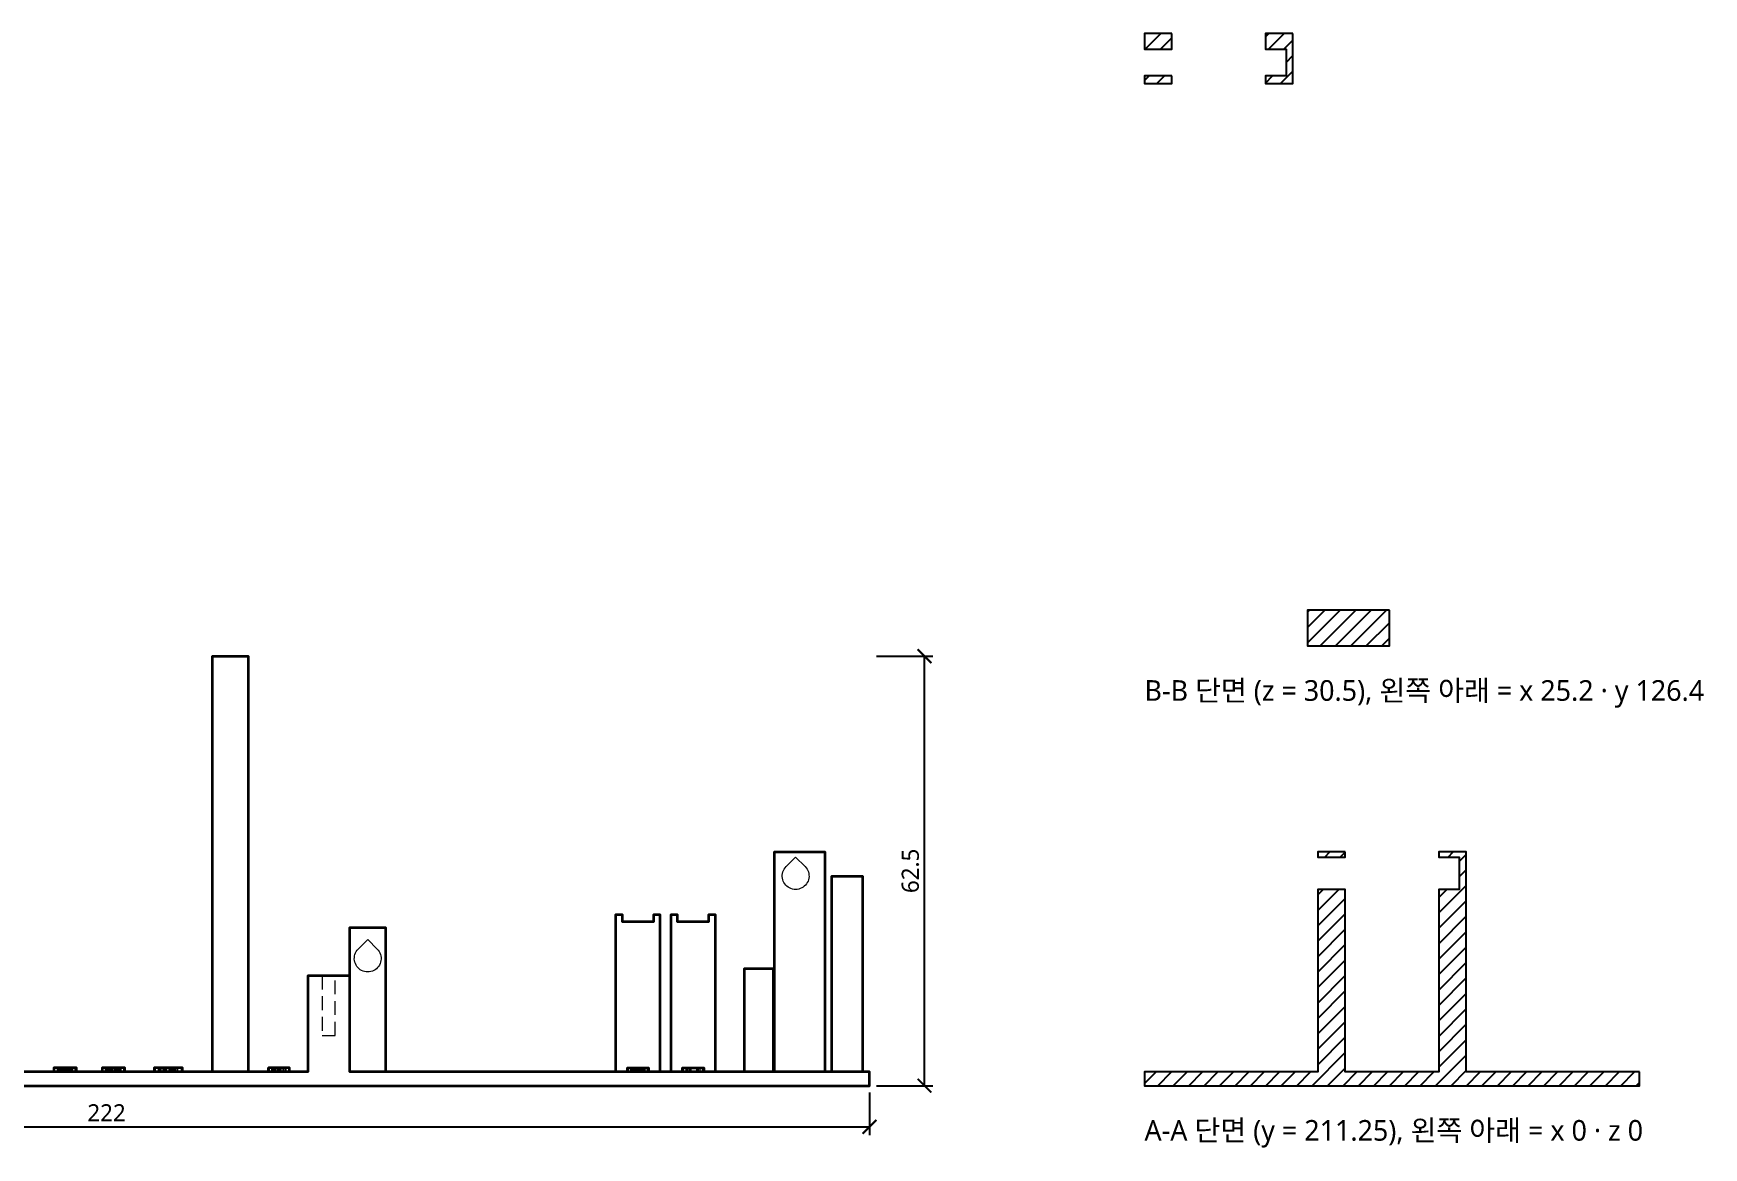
# Model space of a CAD drawing. Header units: millimetres. Extents: x -68 to 445, y -70 to 380.
# Drawn here: x 202.4 to 445.3, y -9 to 153.1 of the extents above; entities that cross this region are included whole.
import ezdxf

# ---------------------------------------------------------------- set-up
doc = ezdxf.new("R2010")
doc.units = ezdxf.units.MM
doc.linetypes.add('HIDDEN', pattern=[3, 2, -1])
for name, color, linetype, lineweight in [('DIM', 4, 'CONTINUOUS', 13), ('HIDDEN', 8, 'HIDDEN', 18), ('SECTION', 5, 'CONTINUOUS', 25), ('TEXT', 7, 'CONTINUOUS', 18), ('VISIBLE', 7, 'CONTINUOUS', 35)]:
    doc.layers.add(name, color=color, linetype=linetype, lineweight=lineweight)
doc.styles.add('KR', font='malgun.ttf')
doc.dimstyles.new('TOCCATA', dxfattribs={"dimtxt": 2.5, "dimasz": 2, "dimexe": 1.2, "dimexo": 1, "dimgap": 0.8, "dimtad": 1, "dimdsep": 46, "dimtxsty": 'KR', "dimblk": 'ARCHTICK', "dimcen": 2.5, "dimazin": 3, "dimtfac": 0.5, "dimtmove": 2, "dimatfit": 3})

# ---------------------------------------------------------------- blocks, each defined once
blk = doc.blocks.new('_ARCHTICK')
at = {"color": 0, "linetype": 'BYBLOCK', "const_width": 0.15}
blk.add_lwpolyline([(-0.5, -0.5), (0.5, 0.5)], dxfattribs=at)

msp = doc.modelspace()

# ---------------------------------------------------------------- hatches: boundary and pattern name
at = {"layer": 'SECTION'}
h = msp.add_hatch(dxfattribs=at)
h.set_pattern_fill('ANSI31', scale=0.5)
h.paths.add_polyline_path([(368, 153.1), (364, 153.1), (364, 150.797), (368, 150.797)])
h.paths.add_polyline_path([(385.6, 153.1), (381.6, 153.1), (381.6, 150.797), (384.6, 150.797), (384.6, 146.903), (381.6, 146.903), (381.6, 145.8), (385.6, 145.8)])
h.paths.add_polyline_path([(368, 146.903), (364, 146.903), (364, 145.8), (368, 145.8)])
h.paths.add_polyline_path([(399.621, 69.2), (387.7, 69.2), (387.7, 64), (399.621, 64)])
h = msp.add_hatch(dxfattribs=at)
h.set_pattern_fill('ANSI31', scale=0.5)
h.paths.add_polyline_path([(393.2, 34), (389.2, 34), (389.2, 33.258), (393.2, 33.258)])
h.paths.add_polyline_path([(436, 2), (410.8, 2), (410.8, 34), (406.8, 34), (406.8, 33.258), (409.8, 33.258), (409.8, 28.55), (406.8, 28.55), (406.8, 2), (393.2, 2), (393.2, 28.55), (389.2, 28.55), (389.2, 2), (364, 2), (364, 0), (436, 0)])

# ---------------------------------------------------------------- linework, layer by layer
at = {"layer": 'HIDDEN'}
for points in [[(311.301, 30.423), (311.306, 30.653), (311.337, 30.88), (311.395, 31.103), (311.479, 31.316), (311.587, 31.519), (311.719, 31.707), (311.871, 31.879), (313.25, 33.258), (314.629, 31.879), (314.781, 31.707), (314.913, 31.519), (315.021, 31.316), (315.105, 31.103), (315.163, 30.88), (315.194, 30.653), (315.199, 30.423), (315.176, 30.195), (315.127, 29.971), (315.052, 29.754), (314.951, 29.547), (314.828, 29.354), (314.682, 29.176), (314.516, 29.017), (314.333, 28.879), (314.135, 28.763), (313.925, 28.67), (313.705, 28.604), (313.479, 28.563), (313.25, 28.55), (313.021, 28.563), (312.795, 28.604), (312.575, 28.67), (312.365, 28.763), (312.167, 28.879), (311.984, 29.017), (311.818, 29.176), (311.672, 29.354), (311.549, 29.547), (311.448, 29.754), (311.373, 29.971), (311.324, 30.195), (311.301, 30.423)], [(249.051, 18.423), (249.056, 18.653), (249.087, 18.88), (249.145, 19.103), (249.229, 19.316), (249.337, 19.519), (249.469, 19.707), (249.621, 19.879), (251, 21.258), (252.379, 19.879), (252.531, 19.707), (252.663, 19.519), (252.771, 19.316), (252.855, 19.103), (252.913, 18.88), (252.944, 18.653), (252.949, 18.423), (252.926, 18.195), (252.877, 17.971), (252.802, 17.754), (252.701, 17.547), (252.578, 17.354), (252.432, 17.176), (252.266, 17.017), (252.083, 16.879), (251.885, 16.763), (251.675, 16.67), (251.455, 16.604), (251.229, 16.563), (251, 16.55), (250.771, 16.563), (250.545, 16.604), (250.325, 16.67), (250.115, 16.763), (249.917, 16.879), (249.734, 17.017), (249.568, 17.176), (249.422, 17.354), (249.299, 17.547), (249.198, 17.754), (249.123, 17.971), (249.074, 18.195), (249.051, 18.423)], [(244.35, 16), (244.35, 7.3), (246.25, 7.3), (246.25, 16)], [(205.411, 2), (205.411, 2.6)], [(205.845, 2), (205.845, 2.6)], [(205.862, 2), (205.862, 2.6)], [(205.886, 2), (205.886, 2.6)], [(205.897, 2), (205.897, 2.6)], [(205.932, 2), (205.932, 2.6)], [(205.947, 2), (205.947, 2.6)], [(205.977, 2), (205.977, 2.6)], [(206.021, 2), (206.021, 2.6)], [(206.051, 2), (206.051, 2.6)], [(206.229, 2), (206.229, 2.6)], [(206.292, 2), (206.292, 2.6)], [(206.372, 2), (206.372, 2.6)], [(206.446, 2), (206.446, 2.6)], [(206.507, 2), (206.507, 2.6)], [(206.585, 2), (206.585, 2.6)], [(206.587, 2), (206.587, 2.6)], [(206.763, 2), (206.763, 2.6)], [(206.802, 2), (206.802, 2.6)], [(206.813, 2), (206.813, 2.6)], [(206.821, 2), (206.821, 2.6)], [(206.893, 2), (206.893, 2.6)], [(206.904, 2), (206.904, 2.6)], [(207.053, 2), (207.053, 2.6)], [(207.179, 2), (207.179, 2.6)], [(207.21, 2), (207.21, 2.6)], [(207.223, 2), (207.223, 2.6)], [(207.247, 2), (207.247, 2.6)], [(207.283, 2), (207.283, 2.6)], [(207.301, 2), (207.301, 2.6)], [(207.34, 2), (207.34, 2.6)], [(207.349, 2), (207.349, 2.6)], [(207.353, 2), (207.353, 2.6)], [(207.438, 2), (207.438, 2.6)], [(207.602, 2), (207.602, 2.6)], [(207.655, 2), (207.655, 2.6)], [(207.663, 2), (207.663, 2.6)], [(207.674, 2), (207.674, 2.6)], [(207.683, 2), (207.683, 2.6)], [(207.709, 2), (207.709, 2.6)], [(207.715, 2), (207.715, 2.6)], [(207.8, 2), (207.8, 2.6)], [(208.054, 2), (208.054, 2.6)], [(208.099, 2), (208.099, 2.6)], [(208.115, 2), (208.115, 2.6)], [(208.566, 2), (208.566, 2.6)], [(208.592, 2), (208.592, 2.6)], [(212.411, 2), (212.411, 2.6)], [(212.862, 2), (212.862, 2.6)], [(212.886, 2), (212.886, 2.6)], [(212.897, 2), (212.897, 2.6)], [(212.906, 2), (212.906, 2.6)], [(212.932, 2), (212.932, 2.6)], [(212.947, 2), (212.947, 2.6)], [(213.021, 2), (213.021, 2.6)], [(213.133, 2), (213.133, 2.6)], [(213.218, 2), (213.218, 2.6)], [(213.255, 2), (213.255, 2.6)], [(213.326, 2), (213.326, 2.6)], [(213.422, 2), (213.422, 2.6)], [(213.446, 2), (213.446, 2.6)], [(213.468, 2), (213.468, 2.6)], [(213.507, 2), (213.507, 2.6)], [(213.669, 2), (213.669, 2.6)], [(213.739, 2), (213.739, 2.6)], [(213.763, 2), (213.763, 2.6)], [(213.78, 2), (213.78, 2.6)], [(213.797, 2), (213.797, 2.6)], [(213.813, 2), (213.813, 2.6)], [(213.815, 2), (213.815, 2.6)], [(213.845, 2), (213.845, 2.6)], [(213.891, 2), (213.891, 2.6)], [(214.101, 2), (214.101, 2.6)], [(214.121, 2), (214.121, 2.6)], [(214.181, 2), (214.181, 2.6)], [(214.21, 2), (214.21, 2.6)], [(214.223, 2), (214.223, 2.6)], [(214.247, 2), (214.247, 2.6)], [(214.283, 2), (214.283, 2.6)], [(214.301, 2), (214.301, 2.6)], [(214.327, 2), (214.327, 2.6)], [(214.342, 2), (214.342, 2.6)], [(214.349, 2), (214.349, 2.6)], [(214.485, 2), (214.485, 2.6)], [(214.655, 2), (214.655, 2.6)], [(214.678, 2), (214.678, 2.6)], [(214.683, 2), (214.683, 2.6)], [(214.715, 2), (214.715, 2.6)], [(214.741, 2), (214.741, 2.6)], [(214.774, 2), (214.774, 2.6)], [(214.85, 2), (214.85, 2.6)], [(214.915, 2), (214.915, 2.6)], [(215.054, 2), (215.054, 2.6)], [(215.062, 2), (215.062, 2.6)], [(215.099, 2), (215.099, 2.6)], [(215.104, 2), (215.104, 2.6)], [(215.115, 2), (215.115, 2.6)], [(215.592, 2), (215.592, 2.6)], [(220.56, 2), (220.56, 2.6)], [(220.631, 2), (220.631, 2.6)], [(220.682, 2), (220.682, 2.6)], [(220.774, 2), (220.774, 2.6)], [(220.915, 2), (220.915, 2.6)], [(220.97, 2), (220.97, 2.6)], [(221.227, 2), (221.227, 2.6)], [(221.241, 2), (221.241, 2.6)], [(221.328, 2), (221.328, 2.6)], [(221.333, 2), (221.333, 2.6)], [(221.474, 2), (221.474, 2.6)], [(221.585, 2), (221.585, 2.6)], [(221.745, 2), (221.745, 2.6)], [(221.751, 2), (221.751, 2.6)], [(221.764, 2), (221.764, 2.6)], [(222.125, 2), (222.125, 2.6)], [(222.144, 2), (222.144, 2.6)], [(222.15, 2), (222.15, 2.6)], [(222.274, 2), (222.274, 2.6)], [(222.407, 2), (222.407, 2.6)], [(222.424, 2), (222.424, 2.6)], [(222.434, 2), (222.434, 2.6)], [(222.483, 2), (222.483, 2.6)], [(222.605, 2), (222.605, 2.6)], [(222.703, 2), (222.703, 2.6)], [(222.738, 2), (222.738, 2.6)], [(222.814, 2), (222.814, 2.6)], [(222.841, 2), (222.841, 2.6)], [(222.887, 2), (222.887, 2.6)], [(222.893, 2), (222.893, 2.6)], [(222.958, 2), (222.958, 2.6)], [(223.061, 2), (223.061, 2.6)], [(223.316, 2), (223.316, 2.6)], [(223.327, 2), (223.327, 2.6)], [(223.37, 2), (223.37, 2.6)], [(223.989, 2), (223.989, 2.6)], [(236.61, 2), (236.61, 2.6)], [(237.029, 2), (237.029, 2.6)], [(237.033, 2), (237.033, 2.6)], [(237.056, 2), (237.056, 2.6)], [(237.066, 2), (237.066, 2.6)], [(237.074, 2), (237.074, 2.6)], [(237.098, 2), (237.098, 2.6)], [(237.113, 2), (237.113, 2.6)], [(237.182, 2), (237.182, 2.6)], [(237.3, 2), (237.3, 2.6)], [(237.361, 2), (237.361, 2.6)], [(237.367, 2), (237.367, 2.6)], [(237.401, 2), (237.401, 2.6)], [(237.469, 2), (237.469, 2.6)], [(237.58, 2), (237.58, 2.6)], [(237.617, 2), (237.617, 2.6)], [(237.637, 2), (237.637, 2.6)], [(237.867, 2), (237.867, 2.6)], [(237.877, 2), (237.877, 2.6)], [(237.894, 2), (237.894, 2.6)], [(237.914, 2), (237.914, 2.6)], [(237.955, 2), (237.955, 2.6)], [(237.998, 2), (237.998, 2.6)], [(238.036, 2), (238.036, 2.6)], [(238.213, 2), (238.213, 2.6)], [(238.27, 2), (238.27, 2.6)], [(238.297, 2), (238.297, 2.6)], [(238.309, 2), (238.309, 2.6)], [(238.366, 2), (238.366, 2.6)], [(238.382, 2), (238.382, 2.6)], [(238.419, 2), (238.419, 2.6)], [(238.714, 2), (238.714, 2.6)], [(238.736, 2), (238.736, 2.6)], [(238.74, 2), (238.74, 2.6)], [(238.771, 2), (238.771, 2.6)], [(238.795, 2), (238.795, 2.6)], [(238.826, 2), (238.826, 2.6)], [(239.088, 2), (239.088, 2.6)], [(239.131, 2), (239.131, 2.6)], [(239.135, 2), (239.135, 2.6)], [(239.145, 2), (239.145, 2.6)], [(239.568, 2), (239.568, 2.6)], [(239.592, 2), (239.592, 2.6)], [(289.283, 2), (289.283, 2.6)], [(289.322, 2), (289.322, 2.6)], [(289.497, 2), (289.497, 2.6)], [(289.731, 2), (289.731, 2.6)], [(289.916, 2), (289.916, 2.6)], [(289.999, 2), (289.999, 2.6)], [(290.119, 2), (290.119, 2.6)], [(290.615, 2), (290.615, 2.6)], [(290.837, 2), (290.837, 2.6)], [(290.98, 2), (290.98, 2.6)], [(291.106, 2), (291.106, 2.6)], [(291.305, 2), (291.305, 2.6)], [(291.338, 2), (291.338, 2.6)], [(291.777, 2), (291.777, 2.6)], [(297.313, 2), (297.313, 2.6)], [(297.352, 2), (297.352, 2.6)], [(297.527, 2), (297.527, 2.6)], [(297.748, 2), (297.748, 2.6)], [(297.761, 2), (297.761, 2.6)], [(297.783, 2), (297.783, 2.6)], [(297.946, 2), (297.946, 2.6)], [(298.029, 2), (298.029, 2.6)], [(298.867, 2), (298.867, 2.6)], [(299.01, 2), (299.01, 2.6)], [(299.079, 2), (299.079, 2.6)], [(299.136, 2), (299.136, 2.6)], [(299.368, 2), (299.368, 2.6)], [(299.807, 2), (299.807, 2.6)]]:
    msp.add_lwpolyline(points, dxfattribs=at)
at = {"layer": 'SECTION'}
for points in [[(368, 153.1), (364, 153.1), (364, 150.797), (368, 150.797)], [(385.6, 153.1), (381.6, 153.1), (381.6, 150.797), (384.6, 150.797), (384.6, 146.903), (381.6, 146.903), (381.6, 145.8), (385.6, 145.8)], [(368, 146.903), (364, 146.903), (364, 145.8), (368, 145.8)], [(399.621, 69.2), (387.7, 69.2), (387.7, 64), (399.621, 64)], [(436, 2), (410.8, 2), (410.8, 34), (406.8, 34), (406.8, 33.258), (409.8, 33.258), (409.8, 28.55), (406.8, 28.55), (406.8, 2), (393.2, 2), (393.2, 28.55), (389.2, 28.55), (389.2, 2), (364, 2), (364, 0), (436, 0)], [(393.2, 34), (389.2, 34), (389.2, 33.258), (393.2, 33.258)]]:
    msp.add_lwpolyline(points, close=True, dxfattribs=at)
at = {"layer": 'VISIBLE'}
for points in [[(228.4, 2), (228.4, 62.5), (233.6, 62.5), (233.6, 2)], [(310.2, 2), (310.2, 34), (317.5, 34), (317.5, 2)], [(318.5, 2), (318.5, 30.5), (323, 30.5), (323, 2)], [(287.11, 2), (287.11, 24.9), (288.01, 24.9), (288.01, 23.9), (292.61, 23.9), (292.61, 24.9), (293.51, 24.9), (293.51, 2)], [(295.14, 2), (295.14, 24.9), (296.04, 24.9), (296.04, 23.9), (300.64, 23.9), (300.64, 24.9), (301.54, 24.9), (301.54, 2)], [(248.4, 16), (242.3, 16), (242.3, 2), (102, 2), (102, 0), (324, 0), (324, 2), (248.4, 2), (248.4, 23), (253.6, 23), (253.6, 2)], [(305.8, 2), (305.8, 17.054), (310, 17.054), (310, 2)], [(208.646, 2), (208.646, 2.6), (205.356, 2.6), (205.356, 2)], [(207.54, 2), (207.54, 2.6)], [(207.978, 2), (207.978, 2.6)], [(208.549, 2), (208.549, 2.6)], [(208.605, 2), (208.605, 2.6)], [(215.646, 2), (215.646, 2.6), (212.356, 2.6), (212.356, 2)], [(215.605, 2), (215.605, 2.6)], [(224.056, 2), (224.056, 2.6), (219.944, 2.6), (219.944, 2)], [(220.012, 2), (220.012, 2.6)], [(220.812, 2), (220.812, 2.6)], [(221.482, 2), (221.482, 2.6)], [(224.005, 2), (224.005, 2.6)], [(239.643, 2), (239.643, 2.6), (236.557, 2.6), (236.557, 2)], [(236.559, 2), (236.559, 2.6)], [(239.605, 2), (239.605, 2.6)], [(288.768, 2), (288.768, 2.6), (291.852, 2.6), (291.852, 2)], [(288.819, 2), (288.819, 2.6)], [(290.404, 2), (290.404, 2.6)], [(291.802, 2), (291.802, 2.6)], [(296.798, 2), (296.798, 2.6), (299.882, 2.6), (299.882, 2)], [(296.849, 2), (296.849, 2.6)], [(299.832, 2), (299.832, 2.6)]]:
    msp.add_lwpolyline(points, dxfattribs=at)

# ---------------------------------------------------------------- texts
at = {"layer": 'TEXT', "style": 'KR'}
for s, p in [('B-B 단면 (z = 30.5), 왼쪽 아래 = x 25.2 · y 126.4', (364, 56)), ('A-A 단면 (y = 211.25), 왼쪽 아래 = x 0 · z 0', (364, -8))]:
    msp.add_text(s, height=3, dxfattribs=at).set_placement(p)

# ---------------------------------------------------------------- dimensions: what is measured, and where the dimension line sits
at = {"layer": 'DIM'}
msp.add_linear_dim(base=(332, 0), p1=(324, 0), p2=(324, 62.5), angle=90, dimstyle='TOCCATA', dxfattribs=at).render()
msp.add_linear_dim(base=(102, -6), p1=(102, 0), p2=(324, 0), dimstyle='TOCCATA', dxfattribs=at).render()

doc.saveas('drawing.dxf')
